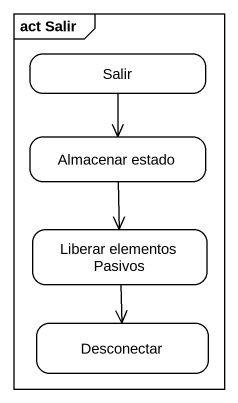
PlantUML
@startuml
mainframe act Salir
hide empty description
state Salir
state "Almacenar estado" as Almacenar_estado
state "Liberar elementos Pasivos" as Liberar_elementos_Pasivos
state Desconectar
Salir --> Almacenar_estado
Almacenar_estado --> Liberar_elementos_Pasivos
Liberar_elementos_Pasivos --> Desconectar
@enduml
